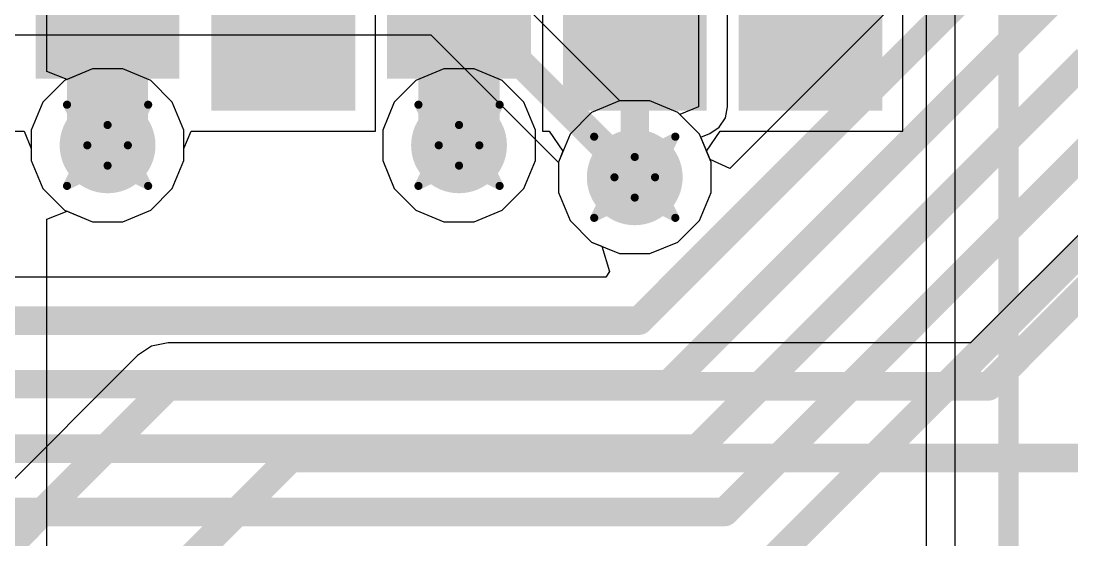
# Model space of a CAD drawing. Header units: inches. Extents: x -3 to 289, y -11 to 89.
# Drawn here: x 54.1 to 60.68, y 24.69 to 27.94 of the extents above; entities that cross this region are included whole.
import ezdxf

# ---------------------------------------------------------------- set-up
doc = ezdxf.new("R2010")
doc.units = ezdxf.units.IN
for name, color, linetype in [('Bottom Layer', 5, 'Continuous'), ('Drill Drawing', 1, 'Continuous'), ('Layer 1', 16, 'Continuous'), ('Layer 2', 76, 'Continuous'), ('Top Layer', 1, 'Continuous'), ('Top Overlay', 2, 'Continuous'), ('Top Paste', 8, 'Continuous'), ('Top Solder', 216, 'Continuous'), ('Via Holes', 16, 'Continuous')]:
    doc.layers.add(name, color=color, linetype=linetype)

# ---------------------------------------------------------------- blocks, each defined once
blk = doc.blocks.new('693071010811_2')
at = {"layer": 'Top Layer'}
for points in [[(-6.185, -2.525), (-5.385, -2.525), (-5.385, -4.0249), (-6.185, -4.0249)], [(-5.085, -2.525), (-4.285, -2.525), (-4.285, -4.0249), (-5.085, -4.0249)], [(-2.885, -2.525), (-2.085, -2.525), (-2.085, -4.0249), (-2.885, -4.0249)], [(-3.985, -2.725), (-3.185, -2.725), (-3.185, -4.2249), (-3.985, -4.2249)], [(-1.785, -2.725), (-0.985, -2.725), (-0.985, -4.2249), (-1.785, -4.2249)]]:
    blk.add_hatch(color=1, dxfattribs=at).paths.add_polyline_path(points)
at = {"layer": 'Top Paste'}
for points in [[(-6.185, -2.525), (-5.385, -2.525), (-5.385, -4.0249), (-6.185, -4.0249)], [(-5.085, -2.525), (-4.285, -2.525), (-4.285, -4.0249), (-5.085, -4.0249)], [(-2.885, -2.525), (-2.085, -2.525), (-2.085, -4.0249), (-2.885, -4.0249)], [(-3.985, -2.725), (-3.185, -2.725), (-3.185, -4.2249), (-3.985, -4.2249)], [(-1.785, -2.725), (-0.985, -2.725), (-0.985, -4.2249), (-1.785, -4.2249)]]:
    blk.add_hatch(color=8, dxfattribs=at).paths.add_polyline_path(points)
at = {"layer": 'Top Solder'}
for points in [[(-6.235, -2.475), (-5.335, -2.475), (-5.335, -4.0749), (-6.235, -4.0749)], [(-5.135, -2.475), (-4.235, -2.475), (-4.235, -4.0749), (-5.135, -4.0749)], [(-2.935, -2.475), (-2.035, -2.475), (-2.035, -4.0749), (-2.935, -4.0749)], [(-4.035, -2.675), (-3.135, -2.675), (-3.135, -4.2749), (-4.035, -4.2749)], [(-1.835, -2.675), (-0.935, -2.675), (-0.935, -4.2749), (-1.835, -4.2749)]]:
    blk.add_hatch(color=216, dxfattribs=at).paths.add_polyline_path(points)
at = {"layer": 'Top Overlay'}
blk.add_lwpolyline([(-7.025, 7.175, 0.127, 0.127, 0), (-7.025, -4.9439, 0.127, 0.127, 0)], format="xyseb", dxfattribs=at)

msp = doc.modelspace()

# ---------------------------------------------------------------- hatches: boundary and pattern name
at = {"layer": 'Bottom Layer'}
h = msp.add_hatch(color=5, dxfattribs=at)
edge = h.paths.add_edge_path()
edge.add_arc((54.639, 27.1576), 0.3, 0, 360)
h = msp.add_hatch(color=5, dxfattribs=at)
edge = h.paths.add_edge_path()
edge.add_arc((56.839, 27.1576), 0.3, 0, 360)
h = msp.add_hatch(color=5, dxfattribs=at)
edge = h.paths.add_edge_path()
edge.add_arc((57.939, 26.9576), 0.3, 0, 360)
at = {"layer": 'Layer 1'}
h = msp.add_hatch(color=16, dxfattribs=at)
edge = h.paths.add_edge_path()
edge.add_arc((54.639, 27.1576), 0.3, 0, 360)
h = msp.add_hatch(color=16, dxfattribs=at)
edge = h.paths.add_edge_path()
edge.add_arc((56.839, 27.1576), 0.3, 0, 360)
h = msp.add_hatch(color=16, dxfattribs=at)
edge = h.paths.add_edge_path()
edge.add_arc((57.939, 26.9576), 0.3, 0, 360)
at = {"layer": 'Layer 2'}
h = msp.add_hatch(color=76, dxfattribs=at)
edge = h.paths.add_edge_path()
edge.add_arc((54.639, 27.1576), 0.3, 0, 360)
h = msp.add_hatch(color=76, dxfattribs=at)
edge = h.paths.add_edge_path()
edge.add_arc((56.839, 27.1576), 0.3, 0, 360)
h = msp.add_hatch(color=76, dxfattribs=at)
edge = h.paths.add_edge_path()
edge.add_arc((57.939, 26.9576), 0.3, 0, 360)
at = {"layer": 'Top Layer'}
h = msp.add_hatch(color=1, dxfattribs=at)
edge = h.paths.add_edge_path()
edge.add_arc((54.639, 27.1576), 0.3, 0, 360)
h = msp.add_hatch(color=1, dxfattribs=at)
edge = h.paths.add_edge_path()
edge.add_arc((56.839, 27.1576), 0.3, 0, 360)
h = msp.add_hatch(color=1, dxfattribs=at)
edge = h.paths.add_edge_path()
edge.add_arc((57.939, 26.9576), 0.3, 0, 360)
at = {"layer": 'Via Holes'}
h = msp.add_hatch(color=7, dxfattribs=at)
edge = h.paths.add_edge_path()
edge.add_arc((54.639, 27.1576), 0.15, 0, 360)
h = msp.add_hatch(color=7, dxfattribs=at)
edge = h.paths.add_edge_path()
edge.add_arc((56.839, 27.1576), 0.15, 0, 360)
h = msp.add_hatch(color=7, dxfattribs=at)
edge = h.paths.add_edge_path()
edge.add_arc((57.939, 26.9576), 0.15, 0, 360)

# ---------------------------------------------------------------- linework, layer by layer
at = {"layer": 'Bottom Layer'}
for p, q in [((60.4033, 28.8822), (58.5341, 27.013)), ((58.339, 28.8374), (58.339, 27.3993)), ((58.5202, 27.3993), (58.5202, 28.8374)), ((56.7439, 27.6354), (56.5683, 27.5627)), ((56.934, 27.6354), (56.7439, 27.6354)), ((57.1096, 27.5627), (56.934, 27.6354)), ((56.5683, 27.5627), (56.4339, 27.4283)), ((57.244, 27.4283), (57.1096, 27.5627)), ((57.8439, 27.4354), (57.6683, 27.3627)), ((58.034, 27.4354), (57.8439, 27.4354)), ((58.2096, 27.3627), (58.034, 27.4354)), ((56.4339, 27.4283), (56.3612, 27.2527)), ((57.3168, 27.2527), (57.244, 27.4283)), ((58.339, 27.3993), (58.2216, 27.3507)), ((58.5065, 27.3299), (58.5202, 27.3993)), ((57.6683, 27.3627), (57.5339, 27.2283)), ((58.2216, 27.3507), (58.2096, 27.3627)), ((58.4672, 27.2711), (58.5065, 27.3299)), ((56.3612, 27.2527), (56.3612, 27.0626)), ((57.3168, 27.0626), (57.3168, 27.2527)), ((58.4083, 27.2318), (58.4672, 27.2711)), ((57.5339, 27.2283), (57.4612, 27.0527)), ((58.3522, 27.2085), (58.4083, 27.2318)), ((58.4101, 27.0687), (58.3522, 27.2085)), ((56.3612, 27.0626), (56.4339, 26.887)), ((57.244, 26.887), (57.3168, 27.0626)), ((57.4612, 27.0527), (57.4612, 26.8626)), ((58.5341, 27.013), (58.4101, 27.0687)), ((56.4339, 26.887), (56.5683, 26.7526)), ((57.1096, 26.7526), (57.244, 26.887)), ((57.4612, 26.8626), (57.5339, 26.687)), ((56.5683, 26.7526), (56.7439, 26.6798)), ((56.934, 26.6798), (57.1096, 26.7526)), ((56.7439, 26.6798), (56.934, 26.6798)), ((57.5339, 26.687), (57.6683, 26.5526)), ((57.6683, 26.5526), (57.7321, 26.5261)), ((57.7321, 26.5261), (57.7817, 26.3691)), ((57.7579, 26.3323), (53.0342, 26.3323)), ((57.7817, 26.3691), (57.7579, 26.3323))]:
    msp.add_line(p, q, dxfattribs=at)
for points in [[(57.9661, 26.0604, 0.1778, 0.1778, 0), (60.5956, 28.6899, 0.1778, 0.1778, 0)], [(58.1504, 25.6626, 0.1778, 0.1778, 0), (60.5832, 28.0954, 0.1778, 0.1778, 0)], [(58.3311, 25.2596, 0.1778, 0.1778, 0), (60.7686, 27.6971, 0.1778, 0.1778, 0)], [(58.5017, 24.8633, 0.1778, 0.1778, 0), (60.9372, 27.2988, 0.1778, 0.1778, 0)], [(58.6465, 24.4094, 0.1778, 0.1778, 0), (61.1216, 26.8845, 0.1778, 0.1778, 0)], [(52.9216, 26.0604, 0.1778, 0.1778, 0), (57.9661, 26.0604, 0.1778, 0.1778, 0)], [(38.057, 25.6626, 0.1778, 0.1778, 0), (58.1504, 25.6626, 0.1778, 0.1778, 0)], [(24.3911, 25.2596, 0.1778, 0.1778, 0), (58.3311, 25.2596, 0.1778, 0.1778, 0)], [(23.6163, 24.8633, 0.1778, 0.1778, 0), (58.5017, 24.8633, 0.1778, 0.1778, 0)]]:
    msp.add_lwpolyline(points, format="xyseb", dxfattribs=at)
for points in [[(57.9216, 26.0604, 0.0889, 0.0889, 1), (58.0105, 26.0604, 0.0889, 0.0889, 1)], [(57.9216, 26.0604, 0.0889, 0.0889, 1), (58.0105, 26.0604, 0.0889, 0.0889, 1)], [(58.106, 25.6626, 0.0889, 0.0889, 1), (58.1949, 25.6626, 0.0889, 0.0889, 1)], [(58.106, 25.6626, 0.0889, 0.0889, 1), (58.1949, 25.6626, 0.0889, 0.0889, 1)], [(58.2867, 25.2596, 0.0889, 0.0889, 1), (58.3756, 25.2596, 0.0889, 0.0889, 1)], [(58.2867, 25.2596, 0.0889, 0.0889, 1), (58.3756, 25.2596, 0.0889, 0.0889, 1)], [(58.4573, 24.8633, 0.0889, 0.0889, 1), (58.5462, 24.8633, 0.0889, 0.0889, 1)], [(58.4573, 24.8633, 0.0889, 0.0889, 1), (58.5462, 24.8633, 0.0889, 0.0889, 1)]]:
    msp.add_lwpolyline(points, format="xyseb", close=True, dxfattribs=at)
at = {"layer": 'Drill Drawing'}
for points in [[(54.385, 27.4116, 0.0508, 0.0508, 0), (54.639, 27.2846, 0.0508, 0.0508, 0)], [(54.385, 27.4116, 0.0508, 0.0508, 0), (54.512, 27.1576, 0.0508, 0.0508, 0)], [(54.639, 27.2846, 0.0508, 0.0508, 0), (54.893, 27.4116, 0.0508, 0.0508, 0)], [(54.766, 27.1576, 0.0508, 0.0508, 0), (54.893, 27.4116, 0.0508, 0.0508, 0)], [(56.585, 27.4116, 0.0508, 0.0508, 0), (56.839, 27.2846, 0.0508, 0.0508, 0)], [(56.585, 27.4116, 0.0508, 0.0508, 0), (56.712, 27.1576, 0.0508, 0.0508, 0)], [(56.839, 27.2846, 0.0508, 0.0508, 0), (57.093, 27.4116, 0.0508, 0.0508, 0)], [(56.966, 27.1576, 0.0508, 0.0508, 0), (57.093, 27.4116, 0.0508, 0.0508, 0)], [(57.685, 27.2116, 0.0508, 0.0508, 0), (57.939, 27.0846, 0.0508, 0.0508, 0)], [(57.685, 27.2116, 0.0508, 0.0508, 0), (57.812, 26.9576, 0.0508, 0.0508, 0)], [(57.939, 27.0846, 0.0508, 0.0508, 0), (58.193, 27.2116, 0.0508, 0.0508, 0)], [(58.066, 26.9576, 0.0508, 0.0508, 0), (58.193, 27.2116, 0.0508, 0.0508, 0)], [(54.385, 26.9036, 0.0508, 0.0508, 0), (54.512, 27.1576, 0.0508, 0.0508, 0)], [(54.766, 27.1576, 0.0508, 0.0508, 0), (54.893, 26.9036, 0.0508, 0.0508, 0)], [(56.585, 26.9036, 0.0508, 0.0508, 0), (56.712, 27.1576, 0.0508, 0.0508, 0)], [(56.966, 27.1576, 0.0508, 0.0508, 0), (57.093, 26.9036, 0.0508, 0.0508, 0)], [(54.385, 26.9036, 0.0508, 0.0508, 0), (54.639, 27.0306, 0.0508, 0.0508, 0)], [(54.639, 27.0306, 0.0508, 0.0508, 0), (54.893, 26.9036, 0.0508, 0.0508, 0)], [(56.585, 26.9036, 0.0508, 0.0508, 0), (56.839, 27.0306, 0.0508, 0.0508, 0)], [(56.839, 27.0306, 0.0508, 0.0508, 0), (57.093, 26.9036, 0.0508, 0.0508, 0)], [(57.685, 26.7036, 0.0508, 0.0508, 0), (57.812, 26.9576, 0.0508, 0.0508, 0)], [(58.066, 26.9576, 0.0508, 0.0508, 0), (58.193, 26.7036, 0.0508, 0.0508, 0)], [(57.685, 26.7036, 0.0508, 0.0508, 0), (57.939, 26.8306, 0.0508, 0.0508, 0)], [(57.939, 26.8306, 0.0508, 0.0508, 0), (58.193, 26.7036, 0.0508, 0.0508, 0)]]:
    msp.add_lwpolyline(points, format="xyseb", dxfattribs=at)
for points in [[(54.3723, 27.4116, 0.0254, 0.0254, 1), (54.3977, 27.4116, 0.0254, 0.0254, 1)], [(54.3723, 27.4116, 0.0254, 0.0254, 1), (54.3977, 27.4116, 0.0254, 0.0254, 1)], [(54.8803, 27.4116, 0.0254, 0.0254, 1), (54.9057, 27.4116, 0.0254, 0.0254, 1)], [(54.8803, 27.4116, 0.0254, 0.0254, 1), (54.9057, 27.4116, 0.0254, 0.0254, 1)], [(56.5723, 27.4116, 0.0254, 0.0254, 1), (56.5977, 27.4116, 0.0254, 0.0254, 1)], [(56.5723, 27.4116, 0.0254, 0.0254, 1), (56.5977, 27.4116, 0.0254, 0.0254, 1)], [(57.0803, 27.4116, 0.0254, 0.0254, 1), (57.1057, 27.4116, 0.0254, 0.0254, 1)], [(57.0803, 27.4116, 0.0254, 0.0254, 1), (57.1057, 27.4116, 0.0254, 0.0254, 1)], [(54.6263, 27.2846, 0.0254, 0.0254, 1), (54.6517, 27.2846, 0.0254, 0.0254, 1)], [(54.6263, 27.2846, 0.0254, 0.0254, 1), (54.6517, 27.2846, 0.0254, 0.0254, 1)], [(56.8263, 27.2846, 0.0254, 0.0254, 1), (56.8517, 27.2846, 0.0254, 0.0254, 1)], [(56.8263, 27.2846, 0.0254, 0.0254, 1), (56.8517, 27.2846, 0.0254, 0.0254, 1)], [(57.6723, 27.2116, 0.0254, 0.0254, 1), (57.6977, 27.2116, 0.0254, 0.0254, 1)], [(57.6723, 27.2116, 0.0254, 0.0254, 1), (57.6977, 27.2116, 0.0254, 0.0254, 1)], [(58.1803, 27.2116, 0.0254, 0.0254, 1), (58.2057, 27.2116, 0.0254, 0.0254, 1)], [(58.1803, 27.2116, 0.0254, 0.0254, 1), (58.2057, 27.2116, 0.0254, 0.0254, 1)], [(54.4993, 27.1576, 0.0254, 0.0254, 1), (54.5247, 27.1576, 0.0254, 0.0254, 1)], [(54.4993, 27.1576, 0.0254, 0.0254, 1), (54.5247, 27.1576, 0.0254, 0.0254, 1)], [(54.7533, 27.1576, 0.0254, 0.0254, 1), (54.7787, 27.1576, 0.0254, 0.0254, 1)], [(54.7533, 27.1576, 0.0254, 0.0254, 1), (54.7787, 27.1576, 0.0254, 0.0254, 1)], [(56.6993, 27.1576, 0.0254, 0.0254, 1), (56.7247, 27.1576, 0.0254, 0.0254, 1)], [(56.6993, 27.1576, 0.0254, 0.0254, 1), (56.7247, 27.1576, 0.0254, 0.0254, 1)], [(56.9533, 27.1576, 0.0254, 0.0254, 1), (56.9787, 27.1576, 0.0254, 0.0254, 1)], [(56.9533, 27.1576, 0.0254, 0.0254, 1), (56.9787, 27.1576, 0.0254, 0.0254, 1)], [(57.9263, 27.0846, 0.0254, 0.0254, 1), (57.9517, 27.0846, 0.0254, 0.0254, 1)], [(57.9263, 27.0846, 0.0254, 0.0254, 1), (57.9517, 27.0846, 0.0254, 0.0254, 1)], [(54.6263, 27.0306, 0.0254, 0.0254, 1), (54.6517, 27.0306, 0.0254, 0.0254, 1)], [(54.6263, 27.0306, 0.0254, 0.0254, 1), (54.6517, 27.0306, 0.0254, 0.0254, 1)], [(56.8263, 27.0306, 0.0254, 0.0254, 1), (56.8517, 27.0306, 0.0254, 0.0254, 1)], [(56.8263, 27.0306, 0.0254, 0.0254, 1), (56.8517, 27.0306, 0.0254, 0.0254, 1)], [(57.7993, 26.9576, 0.0254, 0.0254, 1), (57.8247, 26.9576, 0.0254, 0.0254, 1)], [(57.7993, 26.9576, 0.0254, 0.0254, 1), (57.8247, 26.9576, 0.0254, 0.0254, 1)], [(58.0533, 26.9576, 0.0254, 0.0254, 1), (58.0787, 26.9576, 0.0254, 0.0254, 1)], [(58.0533, 26.9576, 0.0254, 0.0254, 1), (58.0787, 26.9576, 0.0254, 0.0254, 1)], [(54.3723, 26.9036, 0.0254, 0.0254, 1), (54.3977, 26.9036, 0.0254, 0.0254, 1)], [(54.3723, 26.9036, 0.0254, 0.0254, 1), (54.3977, 26.9036, 0.0254, 0.0254, 1)], [(54.8803, 26.9036, 0.0254, 0.0254, 1), (54.9057, 26.9036, 0.0254, 0.0254, 1)], [(54.8803, 26.9036, 0.0254, 0.0254, 1), (54.9057, 26.9036, 0.0254, 0.0254, 1)], [(56.5723, 26.9036, 0.0254, 0.0254, 1), (56.5977, 26.9036, 0.0254, 0.0254, 1)], [(56.5723, 26.9036, 0.0254, 0.0254, 1), (56.5977, 26.9036, 0.0254, 0.0254, 1)], [(57.0803, 26.9036, 0.0254, 0.0254, 1), (57.1057, 26.9036, 0.0254, 0.0254, 1)], [(57.0803, 26.9036, 0.0254, 0.0254, 1), (57.1057, 26.9036, 0.0254, 0.0254, 1)], [(57.9263, 26.8306, 0.0254, 0.0254, 1), (57.9517, 26.8306, 0.0254, 0.0254, 1)], [(57.9263, 26.8306, 0.0254, 0.0254, 1), (57.9517, 26.8306, 0.0254, 0.0254, 1)], [(57.6723, 26.7036, 0.0254, 0.0254, 1), (57.6977, 26.7036, 0.0254, 0.0254, 1)], [(57.6723, 26.7036, 0.0254, 0.0254, 1), (57.6977, 26.7036, 0.0254, 0.0254, 1)], [(58.1803, 26.7036, 0.0254, 0.0254, 1), (58.2057, 26.7036, 0.0254, 0.0254, 1)], [(58.1803, 26.7036, 0.0254, 0.0254, 1), (58.2057, 26.7036, 0.0254, 0.0254, 1)]]:
    msp.add_lwpolyline(points, format="xyseb", close=True, dxfattribs=at)
at = {"layer": 'Layer 1'}
for p, q in [((57.8457, 27.4354), (56.9681, 28.3131)), ((43.9378, 27.8489), (56.6632, 27.8489)), ((56.6632, 27.8489), (57.4612, 27.0509)), ((54.5439, 27.6354), (54.3683, 27.5627)), ((54.734, 27.6354), (54.5439, 27.6354)), ((54.9096, 27.5627), (54.734, 27.6354)), ((54.3683, 27.5627), (54.2339, 27.4283)), ((55.044, 27.4283), (54.9096, 27.5627)), ((58.034, 27.4354), (57.8457, 27.4354)), ((58.2096, 27.3627), (58.034, 27.4354)), ((54.2339, 27.4283), (54.1612, 27.2527)), ((55.1168, 27.2527), (55.044, 27.4283)), ((58.344, 27.2283), (58.2096, 27.3627)), ((54.1612, 27.2527), (54.1612, 27.0626)), ((55.1168, 27.0626), (55.1168, 27.2527)), ((58.4168, 27.0527), (58.344, 27.2283)), ((54.1612, 27.0626), (54.2339, 26.887)), ((55.044, 26.887), (55.1168, 27.0626)), ((57.4612, 27.0509), (57.4612, 26.8626)), ((58.4168, 26.8626), (58.4168, 27.0527)), ((54.2339, 26.887), (54.3683, 26.7526)), ((54.9096, 26.7526), (55.044, 26.887)), ((57.4612, 26.8626), (57.5339, 26.687)), ((58.344, 26.687), (58.4168, 26.8626)), ((54.3683, 26.7526), (54.5439, 26.6798)), ((54.734, 26.6798), (54.9096, 26.7526)), ((54.5439, 26.6798), (54.734, 26.6798)), ((57.5339, 26.687), (57.6683, 26.5526)), ((58.2096, 26.5526), (58.344, 26.687)), ((57.6683, 26.5526), (57.8439, 26.4798)), ((58.034, 26.4798), (58.2096, 26.5526)), ((57.8439, 26.4798), (58.034, 26.4798))]:
    msp.add_line(p, q, dxfattribs=at)
msp.add_lwpolyline([(56.7758, 28.1208, 0.1778, 0.1778, 0), (57.939, 26.9576, 0.1778, 0.1778, 0)], format="xyseb", dxfattribs=at)
msp.add_lwpolyline([(57.8945, 26.9576, 0.0889, 0.0889, 1), (57.9834, 26.9576, 0.0889, 0.0889, 1)], format="xyseb", close=True, dxfattribs=at)
at = {"layer": 'Layer 2'}
for p, q in [((59.764, 32.8311), (59.764, 20.6933)), ((54.2588, 27.6191), (54.2588, 31.369)), ((59.9452, 20.6933), (59.9452, 28.9683)), ((54.5439, 27.6354), (54.3858, 27.5699)), ((54.734, 27.6354), (54.5439, 27.6354)), ((54.9096, 27.5627), (54.734, 27.6354)), ((56.7439, 27.6354), (56.5683, 27.5627)), ((56.934, 27.6354), (56.7439, 27.6354)), ((57.1096, 27.5627), (56.934, 27.6354)), ((54.3858, 27.5699), (54.2588, 27.6191)), ((55.044, 27.4283), (54.9096, 27.5627)), ((56.5683, 27.5627), (56.4339, 27.4283)), ((57.244, 27.4283), (57.1096, 27.5627)), ((57.8439, 27.4354), (57.6683, 27.3627)), ((58.034, 27.4354), (57.8439, 27.4354)), ((58.2096, 27.3627), (58.034, 27.4354)), ((55.1168, 27.2527), (55.044, 27.4283)), ((56.4339, 27.4283), (56.3612, 27.2527)), ((57.3168, 27.2527), (57.244, 27.4283)), ((57.6683, 27.3627), (57.5339, 27.2283)), ((58.344, 27.2283), (58.2096, 27.3627)), ((55.1168, 27.0626), (55.1168, 27.2527)), ((56.3612, 27.2527), (56.3612, 27.0626)), ((57.3168, 27.0626), (57.3168, 27.2527)), ((57.5339, 27.2283), (57.4612, 27.0527)), ((58.4168, 27.0527), (58.344, 27.2283)), ((55.044, 26.887), (55.1168, 27.0626)), ((56.3612, 27.0626), (56.4339, 26.887)), ((57.244, 26.887), (57.3168, 27.0626)), ((57.4612, 27.0527), (57.4612, 26.8626)), ((58.4168, 26.8626), (58.4168, 27.0527)), ((54.9096, 26.7526), (55.044, 26.887)), ((56.4339, 26.887), (56.5683, 26.7526)), ((57.1096, 26.7526), (57.244, 26.887)), ((57.4612, 26.8626), (57.5339, 26.687)), ((58.344, 26.687), (58.4168, 26.8626)), ((54.2588, 26.6961), (54.3858, 26.7453)), ((54.3858, 26.7453), (54.5439, 26.6798)), ((54.734, 26.6798), (54.9096, 26.7526)), ((56.5683, 26.7526), (56.7439, 26.6798)), ((56.934, 26.6798), (57.1096, 26.7526)), ((54.2588, 18.968), (54.2588, 26.6961)), ((54.5439, 26.6798), (54.734, 26.6798)), ((56.7439, 26.6798), (56.934, 26.6798)), ((57.5339, 26.687), (57.6683, 26.5526)), ((58.2096, 26.5526), (58.344, 26.687)), ((57.6683, 26.5526), (57.8439, 26.4798)), ((58.034, 26.4798), (58.2096, 26.5526)), ((57.8439, 26.4798), (58.034, 26.4798))]:
    msp.add_line(p, q, dxfattribs=at)
at = {"layer": 'Top Layer'}
for p, q in [((56.3168, 27.2469), (56.3168, 29.1025)), ((57.3612, 29.1025), (57.3612, 27.2469)), ((59.6168, 27.2469), (59.6168, 29.1025)), ((53.8109, 27.2469), (54.1168, 27.2469)), ((54.1168, 27.2469), (54.1612, 27.1383)), ((55.1168, 27.1383), (55.1612, 27.2469)), ((55.1612, 27.2469), (56.3168, 27.2469)), ((57.3612, 27.2469), (57.4042, 27.2469)), ((57.4042, 27.2469), (57.489, 27.1199)), ((58.3889, 27.1199), (58.4738, 27.2469)), ((58.4738, 27.2469), (59.6168, 27.2469)), ((54.1612, 27.1383), (54.1612, 27.0626)), ((55.1168, 27.0626), (55.1168, 27.1383)), ((57.489, 27.1199), (57.4612, 27.0527)), ((58.4168, 27.0527), (58.3889, 27.1199)), ((54.1612, 27.0626), (54.2339, 26.887)), ((55.044, 26.887), (55.1168, 27.0626)), ((57.4612, 27.0527), (57.4612, 26.8626)), ((58.4168, 26.8626), (58.4168, 27.0527)), ((54.2339, 26.887), (54.3683, 26.7526)), ((54.9096, 26.7526), (55.044, 26.887)), ((57.4612, 26.8626), (57.5339, 26.687)), ((58.344, 26.687), (58.4168, 26.8626)), ((60.9252, 26.8056), (60.0412, 25.9216)), ((54.3683, 26.7526), (54.5439, 26.6798)), ((54.734, 26.6798), (54.9096, 26.7526)), ((54.5439, 26.6798), (54.734, 26.6798)), ((57.5339, 26.687), (57.6683, 26.5526)), ((58.2096, 26.5526), (58.344, 26.687)), ((57.6683, 26.5526), (57.8439, 26.4798)), ((58.034, 26.4798), (58.2096, 26.5526)), ((57.8439, 26.4798), (58.034, 26.4798)), ((55.0181, 25.9216), (54.914, 25.9009)), ((60.0412, 25.9216), (55.0181, 25.9216)), ((54.914, 25.9009), (54.8258, 25.8419)), ((54.8258, 25.8419), (51.8186, 22.8347)), ((54.8258, 25.8419), (54.8258, 25.8419))]:
    msp.add_line(p, q, dxfattribs=at)
for points in [[(56.839, 27.1576, 0.508, 0.508, 0), (56.839, 28.5076, 0.508, 0.508, 0)], [(54.639, 27.1576, 0.508, 0.508, 0), (54.639, 28.3747, 0.508, 0.508, 0)], [(56.839, 27.1576, 0.1778, 0.1778, 0), (56.839, 28.3747, 0.1778, 0.1778, 0)], [(57.939, 26.9576, 0.1778, 0.1778, 0), (57.939, 28.1747, 0.1778, 0.1778, 0)], [(60.1538, 25.6496, 0.1778, 0.1778, 0), (61.1175, 26.6133, 0.1778, 0.1778, 0)], [(52.0109, 22.6424, 0.1778, 0.1778, 0), (55.0181, 25.6496, 0.1778, 0.1778, 0)], [(55.0181, 25.6496, 0.1778, 0.1778, 0), (60.1538, 25.6496, 0.1778, 0.1778, 0)], [(52.7378, 22.1528, 0.1778, 0.1778, 0), (55.7865, 25.2016, 0.1778, 0.1778, 0)], [(55.7865, 25.2016, 0.1778, 0.1778, 0), (62.4338, 25.2016, 0.1778, 0.1778, 0)]]:
    msp.add_lwpolyline(points, format="xyseb", dxfattribs=at)
for points in [[(54.512, 27.1576, 0.254, 0.254, 1), (54.766, 27.1576, 0.254, 0.254, 1)], [(56.712, 27.1576, 0.254, 0.254, 1), (56.966, 27.1576, 0.254, 0.254, 1)], [(56.7945, 27.1576, 0.0889, 0.0889, 1), (56.8834, 27.1576, 0.0889, 0.0889, 1)], [(57.8945, 26.9576, 0.0889, 0.0889, 1), (57.9834, 26.9576, 0.0889, 0.0889, 1)], [(54.9737, 25.6496, 0.0889, 0.0889, 1), (55.0626, 25.6496, 0.0889, 0.0889, 1)], [(54.9737, 25.6496, 0.0889, 0.0889, 1), (55.0626, 25.6496, 0.0889, 0.0889, 1)], [(60.1094, 25.6496, 0.0889, 0.0889, 1), (60.1983, 25.6496, 0.0889, 0.0889, 1)], [(60.1094, 25.6496, 0.0889, 0.0889, 1), (60.1983, 25.6496, 0.0889, 0.0889, 1)], [(55.7421, 25.2016, 0.0889, 0.0889, 1), (55.831, 25.2016, 0.0889, 0.0889, 1)], [(55.7421, 25.2016, 0.0889, 0.0889, 1), (55.831, 25.2016, 0.0889, 0.0889, 1)]]:
    msp.add_lwpolyline(points, format="xyseb", close=True, dxfattribs=at)

# ---------------------------------------------------------------- block references
at = {"rotation": 180}
msp.add_blockref('693071010811_2', (53.254, 24.8998), dxfattribs=at)

doc.saveas('drawing.dxf')
